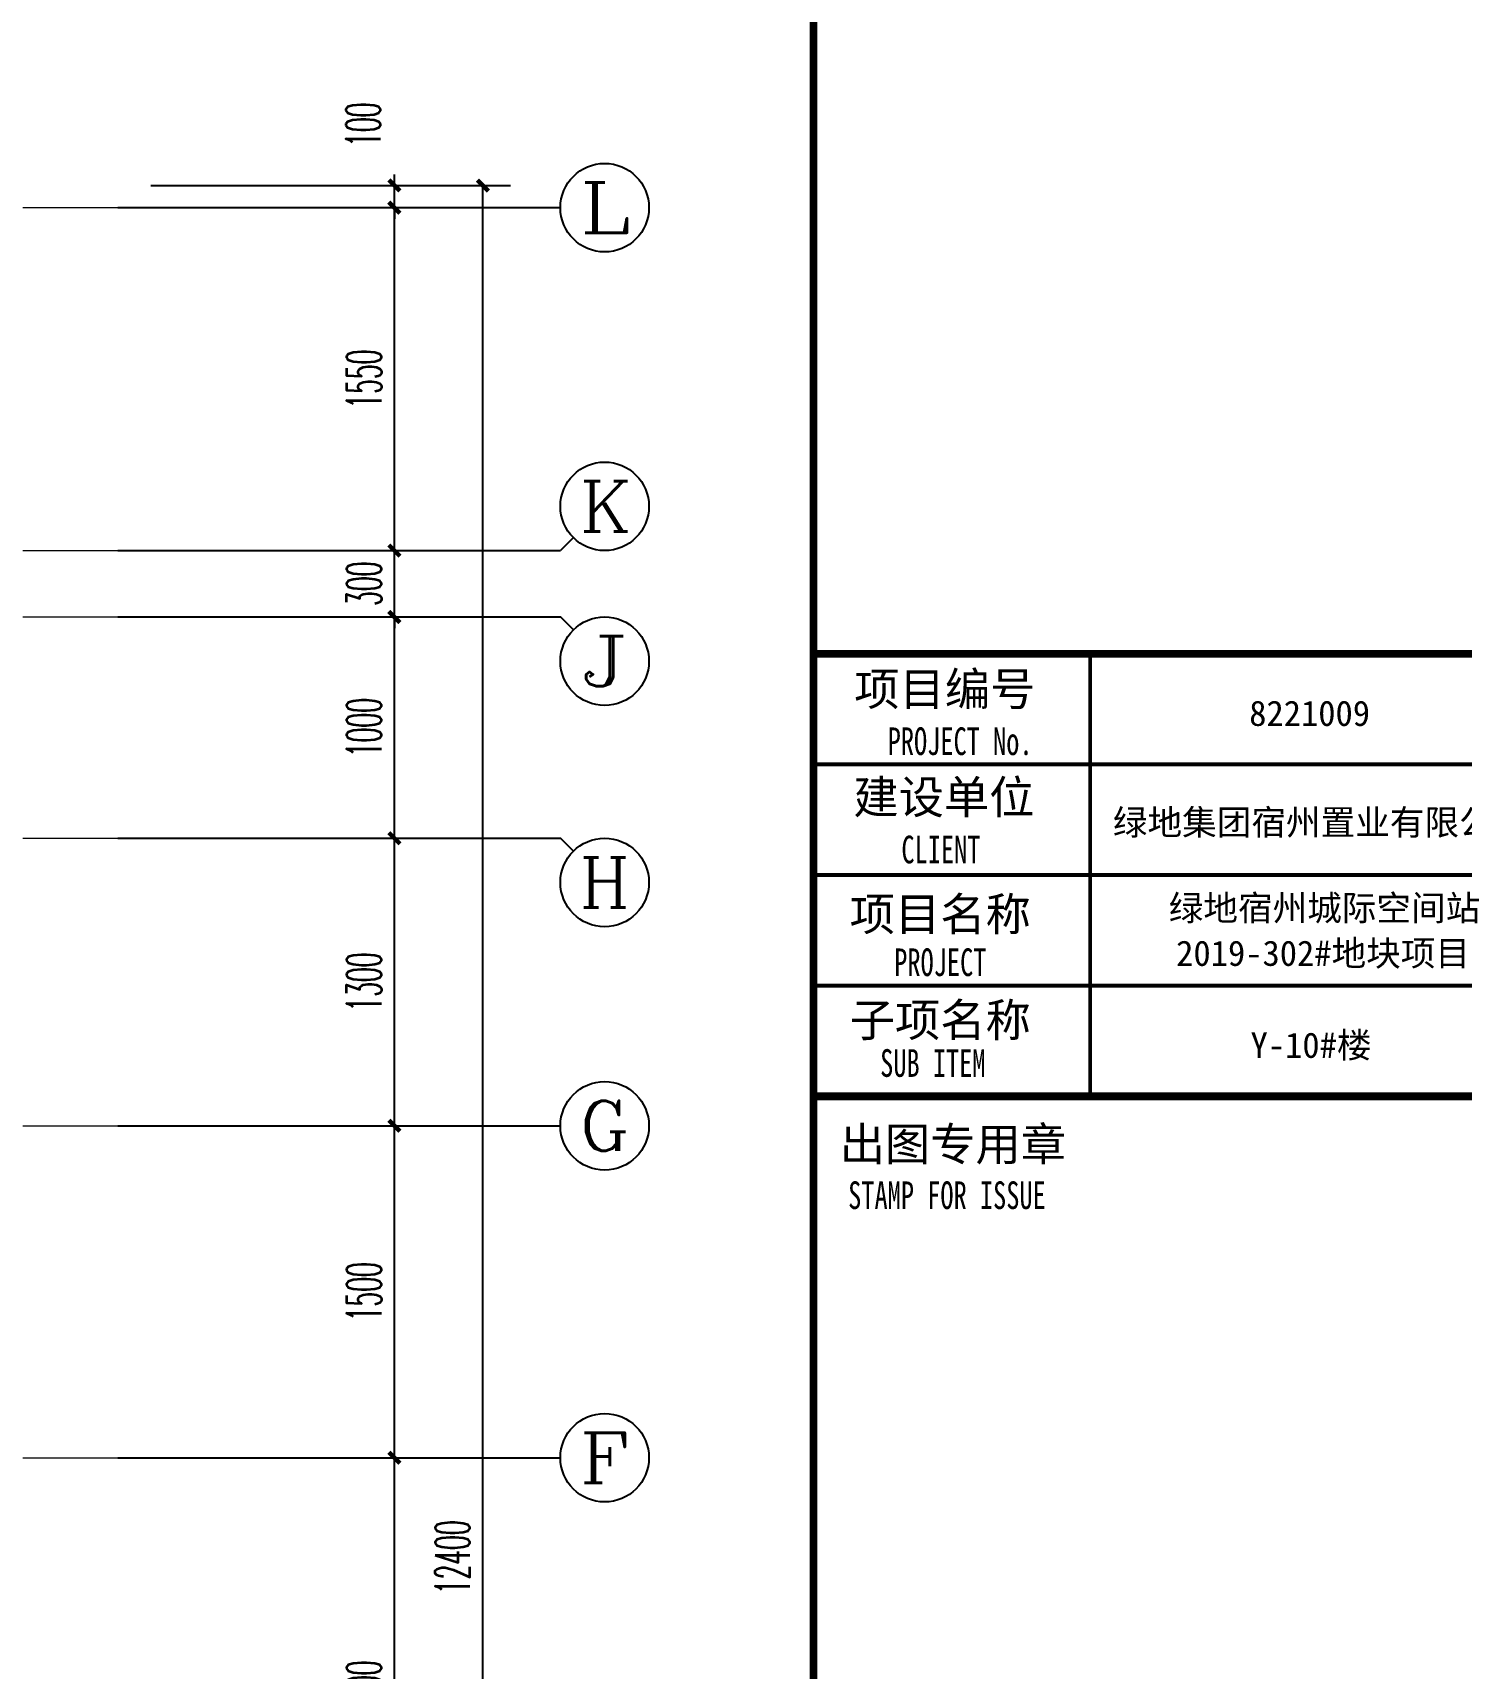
# Model space of a CAD drawing. Extents: x 27938 to 650306, y -92720 to 1524912.
# Drawn here: x 327516 to 333970, y 109254 to 116647 of the extents above; entities that cross this region are included whole.
import ezdxf
from ezdxf.enums import TextEntityAlignment as Align

# ---------------------------------------------------------------- set-up
doc = ezdxf.new("R2010")
doc.units = 0
doc.header["$LTSCALE"] = 1000
doc.header["$MEASUREMENT"] = 0
doc.linetypes.add('DOTE', pattern=[2.42, 2, -0.2, 0.02, -0.2])
for name, color, linetype in [('AXIS', 3, 'Continuous'), ('AXIS_TEXT', 4, 'Continuous'), ('图框', 140, 'Continuous'), ('图签文字', 147, 'Continuous')]:
    doc.layers.add(name, color=color, linetype=linetype)
doc.layers.add('DOTE', color=19, linetype='DOTE', lineweight=9)
doc.layers.add('图签', color=147, linetype='Continuous', lineweight=18)
doc.styles.add('_TCH_AXIS', font='COMPLEX', dxfattribs={"bigfont": 'GBCBIG'})
doc.styles.add('_TCH_DIM_T3', font='SIMPLEX.shx', dxfattribs={"width": 0.494118, "bigfont": 'GBCBIG.shx'})
doc.styles.add('COMPLEX', font='COMPLEX')
doc.styles.add('宋体', font='', dxfattribs={"height": 50})
doc.styles.add('建筑图签-1', font='simhei.ttf', dxfattribs={"width": 0.7})
doc.styles.get('宋体').set_extended_font_data('SimSun')
doc.dimstyles.new('_TCH_ARCH&&50', dxfattribs={"dimtxt": 157.5, "dimasz": 50, "dimexe": 125, "dimexo": 150, "dimgap": 58.75, "dimtad": 1, "dimdec": 0, "dimzin": 0, "dimdsep": 46, "dimtxsty": '_TCH_DIM_T3', "dimblk": 'ARCHTICK', "dimcen": 0.09, "dimclrt": 7, "dimazin": 0, "dimtfac": 1, "dimtdec": 0, "dimtix": 1, "dimtmove": 2, "dimatfit": 3, "dimldrblk": 'ARCHTICK', "dimfxl": 1, "dimtolj": 1, "dimtzin": 0, "dimarcsym": 0})

# ---------------------------------------------------------------- blocks, each defined once
blk = doc.blocks.new('FGDGDRGSDGDG')
at = {"layer": 'DOTE', "linetype": 'DOTE', "ltscale": 0.3}
for p, q in [((488182.5, 527998.5), (546982.5, 527998.5)), ((488182.5, 526448.5), (546982.5, 526448.5)), ((488182.5, 526148.5), (546982.5, 526148.5)), ((488182.5, 525148.5), (546982.5, 525148.5)), ((488182.5, 523848.5), (546982.5, 523848.5)), ((488182.5, 522348.5), (546982.5, 522348.5))]:
    blk.add_line(p, q, dxfattribs=at)
blk = doc.blocks.new('A$C3EFC1732')
at = {"layer": '图框'}
for points, const_width in [([(118155, -58400), (118155, -1000)], 70), ([(118155, -23300), (125155, -23300)], 70), ([(118155, -23300), (125155, -23300)], 70), ([(120655, -27300), (120655, -23300)], 35), ([(118155, -24300), (125155, -24300)], 35), ([(118155, -25300), (125155, -25300)], 35), ([(118155, -26300), (125155, -26300)], 35), ([(125155, -27300), (118155, -27300)], 70)]:
    blk.add_lwpolyline(points, dxfattribs=dict(at, const_width=const_width))
at = {"layer": '图框', "style": '建筑图签-1', "width": 0.7}
for s, p in [('PROJECT No.', (118825, -24215, -1799)), ('CLIENT', (118949, -25194)), ('PROJECT', (118884, -26213)), ('SUB ITEM', (118757, -27124)), ('STAMP FOR ISSUE', (118468, -28319))]:
    blk.add_text(s, height=250, dxfattribs=at).set_placement(p)
at = {"layer": '图签', "color": 2, "style": '宋体'}
for s, height, p in [('8221009', 229.3, (122092, -23952)), ('绿地集团宿州置业有限公司', 229.34, (120860, -24938)), ('绿地宿州城际空间站', 229.3, (121365, -25712)), ('2019-302#地块项目', 229.34, (121432, -26121))]:
    blk.add_text(s, height=height, dxfattribs=at).set_placement(p)
at = {"layer": '图签文字', "color": 7, "style": '建筑图签-1'}
for s, p in [('项目编号', (118523, -23768)), ('建设单位', (118515, -24745)), ('项目名称', (118482, -25803)), ('子项名称', (118482, -26760)), ('出图专用章', (118391, -27882))]:
    blk.add_text(s, height=300, dxfattribs=at).set_placement(p)
blk = doc.blocks.new('_ArchTick')
at = {"color": 0, "linetype": 'ByBlock', "const_width": 0.4}
blk.add_lwpolyline([(-0.5, -0.5), (0.5, 0.5)], dxfattribs=at)
blk = doc.blocks.new('*D555')
at = {"layer": 'AXIS', "color": 0, "lineweight": -2}
for p, q in [((328049.9, 110205.9), (329274.9, 110205.9)), ((329149.9, 108105.9), (329149.9, 110205.9)), ((328049.9, 108105.9), (329274.9, 108105.9))]:
    blk.add_line(p, q, dxfattribs=at)
at = {"layer": 'Defpoints', "color": 0}
for p in [(327899.9, 110205.9), (329149.9, 110205.9), (327899.9, 108105.9)]:
    blk.add_point(p, dxfattribs=at)
at = {"layer": 'AXIS', "color": 0, "lineweight": -2, "xscale": 50, "yscale": 50, "zscale": 50}
for p, rotation in [((329149.9, 110205.9), 90), ((329149.9, 108105.9), 270)]:
    blk.add_blockref('_ArchTick', p, dxfattribs=dict(at, rotation=rotation))
at = {"layer": 'AXIS', "color": 7, "insert": (329012.4, 109155.9), "char_height": 157.5, "attachment_point": 5, "rotation": 90, "style": '_TCH_DIM_T3'}
blk.add_mtext('\\A1;2100', dxfattribs=at)
blk = doc.blocks.new('*D556')
at = {"layer": 'AXIS', "color": 0, "lineweight": -2}
for p, q in [((328049.9, 111705.9), (329274.9, 111705.9)), ((329149.9, 110205.9), (329149.9, 111705.9)), ((328049.9, 110205.9), (329274.9, 110205.9))]:
    blk.add_line(p, q, dxfattribs=at)
at = {"layer": 'Defpoints', "color": 0}
for p in [(327899.9, 111705.9), (329149.9, 111705.9), (327899.9, 110205.9)]:
    blk.add_point(p, dxfattribs=at)
at = {"layer": 'AXIS', "color": 0, "lineweight": -2, "xscale": 50, "yscale": 50, "zscale": 50}
for p, rotation in [((329149.9, 111705.9), 90), ((329149.9, 110205.9), 270)]:
    blk.add_blockref('_ArchTick', p, dxfattribs=dict(at, rotation=rotation))
at = {"layer": 'AXIS', "color": 7, "insert": (329012.4, 110955.9), "char_height": 157.5, "attachment_point": 5, "rotation": 90, "style": '_TCH_DIM_T3'}
blk.add_mtext('\\A1;1500', dxfattribs=at)
blk = doc.blocks.new('*D557')
at = {"layer": 'AXIS', "color": 0, "lineweight": -2}
for p, q in [((328049.9, 113005.9), (329274.9, 113005.9)), ((329149.9, 111705.9), (329149.9, 113005.9)), ((328049.9, 111705.9), (329274.9, 111705.9))]:
    blk.add_line(p, q, dxfattribs=at)
at = {"layer": 'Defpoints', "color": 0}
for p in [(327899.9, 113005.9), (329149.9, 113005.9), (327899.9, 111705.9)]:
    blk.add_point(p, dxfattribs=at)
at = {"layer": 'AXIS', "color": 0, "lineweight": -2, "xscale": 50, "yscale": 50, "zscale": 50}
for p, rotation in [((329149.9, 113005.9), 90), ((329149.9, 111705.9), 270)]:
    blk.add_blockref('_ArchTick', p, dxfattribs=dict(at, rotation=rotation))
at = {"layer": 'AXIS', "color": 7, "insert": (329012.4, 112355.9), "char_height": 157.5, "attachment_point": 5, "rotation": 90, "style": '_TCH_DIM_T3'}
blk.add_mtext('\\A1;1300', dxfattribs=at)
blk = doc.blocks.new('*D558')
at = {"layer": 'AXIS', "color": 0, "lineweight": -2}
for p, q in [((328049.9, 114005.9), (329274.9, 114005.9)), ((329149.9, 113005.9), (329149.9, 114005.9)), ((328049.9, 113005.9), (329274.9, 113005.9))]:
    blk.add_line(p, q, dxfattribs=at)
at = {"layer": 'Defpoints', "color": 0}
for p in [(327899.9, 114005.9), (329149.9, 114005.9), (327899.9, 113005.9)]:
    blk.add_point(p, dxfattribs=at)
at = {"layer": 'AXIS', "color": 0, "lineweight": -2, "xscale": 50, "yscale": 50, "zscale": 50}
for p, rotation in [((329149.9, 114005.9), 90), ((329149.9, 113005.9), 270)]:
    blk.add_blockref('_ArchTick', p, dxfattribs=dict(at, rotation=rotation))
at = {"layer": 'AXIS', "color": 7, "insert": (329012.4, 113505.9), "char_height": 157.5, "attachment_point": 5, "rotation": 90, "style": '_TCH_DIM_T3'}
blk.add_mtext('\\A1;1000', dxfattribs=at)
blk = doc.blocks.new('*D559')
at = {"layer": 'AXIS', "color": 0, "lineweight": -2}
for p, q in [((328049.9, 114305.9), (329274.9, 114305.9)), ((329149.9, 114305.9), (329149.9, 114355.9)), ((329149.9, 114005.9), (329149.9, 114305.9)), ((328049.9, 114005.9), (329274.9, 114005.9)), ((329149.9, 114005.9), (329149.9, 113955.9))]:
    blk.add_line(p, q, dxfattribs=at)
at = {"layer": 'Defpoints', "color": 0}
for p in [(327899.9, 114305.9), (329149.9, 114305.9), (327899.9, 114005.9)]:
    blk.add_point(p, dxfattribs=at)
at = {"layer": 'AXIS', "color": 0, "lineweight": -2, "xscale": 50, "yscale": 50, "zscale": 50}
for p, rotation in [((329149.9, 114305.9), 270), ((329149.9, 114005.9), 90)]:
    blk.add_blockref('_ArchTick', p, dxfattribs=dict(at, rotation=rotation))
at = {"layer": 'AXIS', "color": 7, "insert": (329012.4, 114155.9), "char_height": 157.5, "attachment_point": 5, "rotation": 90, "style": '_TCH_DIM_T3'}
blk.add_mtext('\\A1;300', dxfattribs=at)
blk = doc.blocks.new('*D560')
at = {"layer": 'AXIS', "color": 0, "lineweight": -2}
for p, q in [((328049.9, 115855.9), (329274.9, 115855.9)), ((329149.9, 114305.9), (329149.9, 115855.9)), ((328049.9, 114305.9), (329274.9, 114305.9))]:
    blk.add_line(p, q, dxfattribs=at)
at = {"layer": 'Defpoints', "color": 0}
for p in [(327899.9, 115855.9), (329149.9, 115855.9), (327899.9, 114305.9)]:
    blk.add_point(p, dxfattribs=at)
at = {"layer": 'AXIS', "color": 0, "lineweight": -2, "xscale": 50, "yscale": 50, "zscale": 50}
for p, rotation in [((329149.9, 115855.9), 90), ((329149.9, 114305.9), 270)]:
    blk.add_blockref('_ArchTick', p, dxfattribs=dict(at, rotation=rotation))
at = {"layer": 'AXIS', "color": 7, "insert": (329012.4, 115080.9), "char_height": 157.5, "attachment_point": 5, "rotation": 90, "style": '_TCH_DIM_T3'}
blk.add_mtext('\\A1;1550', dxfattribs=at)
blk = doc.blocks.new('*D561')
at = {"layer": 'AXIS', "color": 0, "lineweight": -2}
for p, q in [((329149.9, 115955.9), (329149.9, 116005.9)), ((328049.9, 115955.9), (329274.9, 115955.9)), ((329149.9, 115855.9), (329149.9, 115955.9)), ((328049.9, 115855.9), (329274.9, 115855.9)), ((329149.9, 115855.9), (329149.9, 115805.9))]:
    blk.add_line(p, q, dxfattribs=at)
at = {"layer": 'Defpoints', "color": 0}
for p in [(327899.9, 115955.9), (329149.9, 115955.9), (327899.9, 115855.9)]:
    blk.add_point(p, dxfattribs=at)
at = {"layer": 'AXIS', "color": 0, "lineweight": -2, "xscale": 50, "yscale": 50, "zscale": 50}
for p, rotation in [((329149.9, 115955.9), 270), ((329149.9, 115855.9), 90)]:
    blk.add_blockref('_ArchTick', p, dxfattribs=dict(at, rotation=rotation))
at = {"layer": 'AXIS', "color": 7, "insert": (329009, 116230.9), "char_height": 157.5, "attachment_point": 5, "rotation": 90, "style": '_TCH_DIM_T3'}
blk.add_mtext('\\A1;100', dxfattribs=at)
blk = doc.blocks.new('*D562')
at = {"layer": 'AXIS', "color": 0, "lineweight": -2}
for p, q in [((328049.9, 115955.9), (329674.9, 115955.9)), ((329549.9, 103555.9), (329549.9, 115955.9)), ((328049.9, 103555.9), (329674.9, 103555.9))]:
    blk.add_line(p, q, dxfattribs=at)
at = {"layer": 'Defpoints', "color": 0}
for p in [(327899.9, 115955.9), (329549.9, 115955.9), (327899.9, 103555.9)]:
    blk.add_point(p, dxfattribs=at)
at = {"layer": 'AXIS', "color": 0, "lineweight": -2, "xscale": 50, "yscale": 50, "zscale": 50}
for p, rotation in [((329549.9, 115955.9), 90), ((329549.9, 103555.9), 270)]:
    blk.add_blockref('_ArchTick', p, dxfattribs=dict(at, rotation=rotation))
at = {"layer": 'AXIS', "color": 7, "insert": (329412.4, 109755.9), "char_height": 157.5, "attachment_point": 5, "rotation": 90, "style": '_TCH_DIM_T3'}
blk.add_mtext('\\A1;12400', dxfattribs=at)
blk = doc.blocks.new('_AXISO')
blk.add_circle((0, 0), 0.5)
at = {"layer": 'AXIS_TEXT', "style": 'COMPLEX', "width": 1.041667}
blk.add_attdef('A', text='', height=0.56, dxfattribs=at).set_placement((-0.25, -0.28), (0.25, -0.28), align=Align.FIT)

msp = doc.modelspace()

# ---------------------------------------------------------------- linework, layer by layer
at = {"layer": 'AXIS'}
for p, q in [((327899.9, 115855.9), (329899.9, 115855.9)), ((329958.5, 114364.4), (329899.9, 114305.9)), ((327899.9, 114305.9), (329899.9, 114305.9)), ((327899.9, 114005.9), (329899.9, 114005.9)), ((329958.5, 113947.3), (329899.9, 114005.9)), ((327899.9, 113005.9), (329899.9, 113005.9)), ((329958.5, 112947.3), (329899.9, 113005.9)), ((327899.9, 111705.9), (329899.9, 111705.9)), ((327899.9, 110205.9), (329899.9, 110205.9))]:
    msp.add_line(p, q, dxfattribs=at)

# ---------------------------------------------------------------- block references
at = {"xscale": 0.5, "yscale": 0.5, "zscale": 0.5}
msp.add_blockref('A$C3EFC1732', (271966, 125489.4), dxfattribs=at)
msp.add_blockref('FGDGDRGSDGDG', (-218065.9, -412142.6))
at = {"layer": 'AXIS'}
ref = msp.add_blockref('_AXISO', (330099.9, 115855.9), dxfattribs=dict(at, xscale=400, yscale=400, zscale=400))
ref.add_attrib('A', 'L', dxfattribs={"layer": 'AXIS_TEXT', "height": 226.3, "style": '_TCH_AXIS', "width": 1.4}).set_placement((329986.8, 115742.7), (330213.1, 115742.7), align=Align.FIT)
ref = msp.add_blockref('_AXISO', (330099.9, 114505.9), dxfattribs=dict(at, xscale=400, yscale=400, zscale=400))
ref.add_attrib('A', 'K', dxfattribs={"layer": 'AXIS_TEXT', "height": 226.3, "style": '_TCH_AXIS', "width": 1.105263}).set_placement((329986.8, 114392.7), (330213.1, 114392.7), align=Align.FIT)
ref = msp.add_blockref('_AXISO', (330099.9, 113805.9), dxfattribs=dict(at, xscale=400, yscale=400, zscale=400))
ref.add_attrib('A', 'J', dxfattribs={"layer": 'AXIS_TEXT', "height": 226.3, "style": '_TCH_AXIS', "width": 1.909091}).set_placement((329986.8, 113692.7), (330213.1, 113692.7), align=Align.FIT)
ref = msp.add_blockref('_AXISO', (330099.9, 112805.9), dxfattribs=dict(at, xscale=400, yscale=400, zscale=400))
ref.add_attrib('A', 'H', dxfattribs={"layer": 'AXIS_TEXT', "height": 226.3, "style": '_TCH_AXIS', "width": 1.05}).set_placement((329986.8, 112692.7), (330213.1, 112692.7), align=Align.FIT)
ref = msp.add_blockref('_AXISO', (330099.9, 111705.9), dxfattribs=dict(at, xscale=400, yscale=400, zscale=400))
ref.add_attrib('A', 'G', dxfattribs={"layer": 'AXIS_TEXT', "height": 226.3, "style": '_TCH_AXIS', "width": 1.166667}).set_placement((329986.8, 111592.7), (330213.1, 111592.7), align=Align.FIT)
ref = msp.add_blockref('_AXISO', (330099.9, 110205.9), dxfattribs=dict(at, xscale=400, yscale=400, zscale=400))
ref.add_attrib('A', 'F', dxfattribs={"layer": 'AXIS_TEXT', "height": 226.3, "style": '_TCH_AXIS', "width": 1.3125}).set_placement((329986.8, 110092.7), (330213.1, 110092.7), align=Align.FIT)

# ---------------------------------------------------------------- texts
at = {"layer": '图签', "color": 2, "style": '宋体'}
msp.add_text('Y-10#楼', height=114.67, dxfattribs=at).set_placement((333018.1, 112013.3))

# ---------------------------------------------------------------- dimensions: what is measured, and where the dimension line sits
at = {"layer": 'AXIS'}
dim = msp.add_linear_dim(base=(329149.9, 115955.9), p1=(327899.9, 115855.9), p2=(327899.9, 115955.9), angle=90, dimstyle='_TCH_ARCH&&50', dxfattribs=at)
dim.commit()
dim.dimension.update_dxf_attribs({"geometry": '*D561', "text_midpoint": (329009, 116230.9), "dimtype": 129})
for p1, p2, distance, picture, middle in [((327899.9, 103555.9), (327899.9, 115955.9), -1650, '*D562', (329412.4, 109755.9)), ((327899.9, 114305.9), (327899.9, 115855.9), -1250, '*D560', (329012.4, 115080.9)), ((327899.9, 114005.9), (327899.9, 114305.9), -1250, '*D559', (329012.4, 114155.9)), ((327899.9, 113005.9), (327899.9, 114005.9), -1250, '*D558', (329012.4, 113505.9)), ((327899.9, 111705.9), (327899.9, 113005.9), -1250, '*D557', (329012.4, 112355.9)), ((327899.9, 110205.9), (327899.9, 111705.9), -1250, '*D556', (329012.4, 110955.9)), ((327899.9, 108105.9), (327899.9, 110205.9), -1250, '*D555', (329012.4, 109155.9))]:
    dim = msp.add_aligned_dim(p1=p1, p2=p2, distance=distance, dimstyle='_TCH_ARCH&&50', dxfattribs=at)
    dim.commit()
    dim.dimension.update_dxf_attribs({"geometry": picture, "text_midpoint": middle})

doc.saveas('drawing.dxf')
